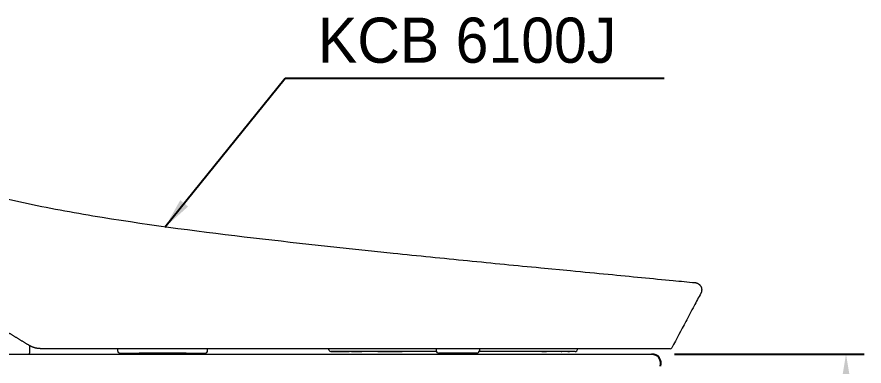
# Model space of a CAD drawing. Header units: millimetres. Extents: x 0 to 1800, y -67 to 2530.
# Drawn here: x 623.7 to 1093.4, y 643.2 to 836.6 of the extents above; entities that cross this region are included whole.
import ezdxf

# ---------------------------------------------------------------- set-up
doc = ezdxf.new("R2010")
doc.units = ezdxf.units.MM
for name, color, linetype in [('TEXT', 7, 'Continuous'), ('내부선 및 부속', 4, 'Continuous'), ('외형선', 3, 'Continuous'), ('치수선', 7, 'Continuous')]:
    doc.layers.add(name, color=color, linetype=linetype)
doc.styles.add('____', font='')
doc.styles.add('타이틀', font='H2GTRM.TTF', dxfattribs={"height": 25})
doc.styles.get('____').set_extended_font_data('굴림')
doc.dimstyles.new('MSADIM', dxfattribs={"dimtxt": 33, "dimasz": 17, "dimexe": 10, "dimexo": 7.5, "dimgap": 10, "dimtad": 0, "dimtih": 1, "dimtoh": 1, "dimdec": 0, "dimzin": 1, "dimdsep": 46, "dimtxsty": '____', "dimcen": 11.25, "dimadec": 0, "dimazin": 0, "dimtfac": 1, "dimtdec": 0, "dimtix": 1, "dimtmove": 0, "dimatfit": 3, "dimfxl": 0, "dimtolj": 1, "dimtzin": 1, "dimarcsym": 0})

# ---------------------------------------------------------------- blocks, each defined once
blk = doc.blocks.new('*D36')
at = {"layer": '치수선', "color": 0, "lineweight": -2}
for p, q in [((988.21, 649.85), (1093.37, 649.85)), ((1083.37, 632.85), (1083.37, 286.85)), ((883.21, 269.85), (1093.37, 269.85))]:
    blk.add_line(p, q, dxfattribs=at)
at = {"layer": '치수선', "color": 0}
for points in [[(1080.54, 632.85), (1086.2, 632.85), (1083.37, 649.85)], [(1080.54, 286.85), (1086.2, 286.85), (1083.37, 269.85)]]:
    blk.add_solid(points, dxfattribs=at)
at = {"layer": '치수선', "color": 0, "insert": (1060.56, 459.85), "char_height": 25, "attachment_point": 5, "rotation": 90, "style": '____'}
blk.add_mtext('\\A1;380', dxfattribs=at)

msp = doc.modelspace()

# ---------------------------------------------------------------- linework, layer by layer
at = {"layer": '내부선 및 부속', "linetype": 'Continuous', "lineweight": 13}
for p, q in [((914.09, 697.67), (930.63, 696.08)), ((999.75, 689.43), (999.74, 689.43)), ((999.75, 689.43), (999.74, 689.43)), ((630.62, 654.61), (630.7, 650.36)), ((679.48, 652.85), (679.48, 651.85)), ((729.48, 651.85), (729.48, 652.85)), ((856.14, 652.85), (856.14, 651.85)), ((880.14, 652.85), (880.14, 651.85)), ((934.52, 652.34), (934.52, 652.85)), ((623.79, 649.85), (630.2, 649.85)), ((680.98, 650.35), (691.48, 650.35)), ((717.48, 650.35), (691.48, 650.35)), ((717.48, 650.35), (727.98, 650.35)), ((878.64, 650.35), (857.64, 650.35)), ((933.21, 651.35), (933.52, 651.35))]:
    msp.add_line(p, q, dxfattribs=at)
for centre, radius, start, end in [((630.2, 650.35), 0.5, 270, 1), ((680.98, 651.85), 1.5, 180, 270), ((727.98, 651.85), 1.5, 270, 0), ((797.72, 652.35), 1, 210, 270.0001), ((857.64, 651.85), 1.5, 180, 270), ((878.64, 651.85), 1.5, 270, 0), ((933.52, 652.35), 1, 270, 358.9998)]:
    msp.add_arc(centre, radius, start, end, dxfattribs=at)
for points, knots in [([(586.11, 744.01), (598.56, 740.45), (624.52, 733.95), (679.3, 723.72), (721.92, 718.2), (749.72, 714.88)], [0, 0, 0, 0, 0.25, 0.5, 1, 1, 1, 1]), ([(749.72, 714.88), (776.8, 711.65), (818.52, 707.15), (873.75, 701.59), (900.81, 698.95), (914.09, 697.67)], [0, 0, 0, 0, 0.5, 0.75, 1, 1, 1, 1]), ([(630.67, 654.58), (630.49, 654.69), (630.12, 654.91), (629.57, 655.25), (629.01, 655.58), (628.46, 655.92), (627.9, 656.25), (627.35, 656.59), (626.79, 656.92), (626.24, 657.26), (625.68, 657.6), (625.13, 657.93), (624.57, 658.27), (624.01, 658.61), (623.46, 658.95), (622.9, 659.29), (622.34, 659.63), (621.78, 659.97), (621.23, 660.31), (620.67, 660.65), (620.11, 660.99), (619.55, 661.33), (618.99, 661.67), (618.43, 662.02), (617.88, 662.36), (617.32, 662.7), (616.76, 663.04), (616.2, 663.39), (615.64, 663.73), (615.08, 664.08), (614.52, 664.42), (613.95, 664.77), (613.39, 665.11), (612.83, 665.46), (612.27, 665.81), (611.71, 666.15), (611.15, 666.5), (610.59, 666.85), (610.02, 667.2), (609.46, 667.55), (608.9, 667.9), (608.34, 668.25), (607.77, 668.6), (607.21, 668.95), (606.65, 669.3), (606.08, 669.65), (605.52, 670), (604.95, 670.36), (604.39, 670.71), (603.83, 671.06), (603.26, 671.42), (602.7, 671.77), (602.13, 672.13), (601.57, 672.48), (601, 672.84), (600.44, 673.19), (599.87, 673.55), (599.3, 673.91), (598.74, 674.27), (598.17, 674.62), (597.61, 674.98), (597.04, 675.34), (596.47, 675.7), (595.91, 676.06), (595.34, 676.42), (594.77, 676.78), (594.21, 677.15), (593.64, 677.51), (593.07, 677.87), (592.5, 678.23), (591.93, 678.6), (591.37, 678.96), (590.8, 679.33), (590.23, 679.69), (589.66, 680.06), (589.09, 680.42), (588.53, 680.79), (587.96, 681.16), (587.39, 681.53), (586.82, 681.9), (586.25, 682.26), (585.68, 682.63), (585.11, 683), (584.54, 683.37), (583.97, 683.75), (583.4, 684.12), (582.83, 684.49), (582.26, 684.86), (581.69, 685.24), (581.12, 685.61), (580.55, 685.98), (579.98, 686.36), (579.41, 686.74), (578.84, 687.11), (578.27, 687.49), (577.7, 687.87), (577.13, 688.24), (576.56, 688.62), (575.98, 689), (575.41, 689.38), (574.84, 689.76), (574.27, 690.14), (573.7, 690.52), (573.13, 690.91), (572.56, 691.29), (571.99, 691.67), (571.41, 692.06), (570.84, 692.44), (570.27, 692.82), (569.7, 693.21), (569.13, 693.6), (568.55, 693.98), (567.98, 694.37), (567.41, 694.76), (566.84, 695.15), (566.27, 695.54), (565.69, 695.93), (565.12, 696.32), (564.55, 696.71), (563.98, 697.1), (563.4, 697.49), (562.83, 697.89), (562.26, 698.28), (561.69, 698.67), (561.11, 699.07), (560.54, 699.47), (559.97, 699.86), (559.4, 700.26), (558.82, 700.66), (558.25, 701.06), (557.68, 701.46), (557.11, 701.85), (556.53, 702.26), (555.96, 702.66), (555.39, 703.06), (554.82, 703.46), (554.24, 703.86), (553.67, 704.27), (553.1, 704.67), (552.53, 705.08), (551.95, 705.49), (551.38, 705.89), (550.81, 706.3), (550.24, 706.71), (549.66, 707.12), (549.09, 707.53), (548.52, 707.94), (548.14, 708.21), (547.95, 708.35)], [0, 0, 0, 0, 0.00655, 0.013105, 0.019664, 0.026227, 0.032794, 0.039366, 0.045942, 0.052522, 0.059106, 0.065695, 0.072287, 0.078884, 0.085486, 0.092091, 0.098701, 0.105314, 0.111932, 0.118555, 0.125181, 0.131812, 0.138446, 0.145085, 0.151728, 0.158376, 0.165027, 0.171683, 0.178343, 0.185007, 0.191675, 0.198347, 0.205024, 0.211704, 0.218389, 0.225078, 0.231771, 0.238469, 0.24517, 0.251876, 0.258585, 0.265299, 0.272017, 0.278739, 0.285465, 0.292196, 0.29893, 0.305669, 0.312411, 0.319158, 0.325909, 0.332664, 0.339423, 0.346186, 0.352953, 0.359725, 0.3665, 0.37328, 0.380063, 0.386851, 0.393643, 0.400439, 0.407239, 0.414043, 0.420851, 0.427663, 0.43448, 0.4413, 0.448124, 0.454953, 0.461785, 0.468622, 0.475463, 0.482307, 0.489156, 0.496009, 0.502866, 0.509727, 0.516591, 0.52346, 0.530333, 0.537211, 0.544092, 0.550977, 0.557866, 0.564759, 0.571656, 0.578558, 0.585463, 0.592372, 0.599286, 0.606203, 0.613124, 0.62005, 0.626979, 0.633913, 0.64085, 0.647791, 0.654737, 0.661686, 0.66864, 0.675597, 0.682559, 0.689525, 0.696494, 0.703468, 0.710445, 0.717427, 0.724412, 0.731402, 0.738396, 0.745393, 0.752395, 0.759401, 0.76641, 0.773424, 0.780442, 0.787463, 0.794489, 0.801519, 0.808553, 0.815591, 0.822633, 0.829679, 0.836729, 0.843783, 0.850841, 0.857903, 0.864969, 0.872039, 0.879113, 0.886192, 0.893274, 0.900361, 0.907451, 0.914546, 0.921644, 0.928747, 0.935854, 0.942965, 0.95008, 0.957199, 0.964322, 0.97145, 0.978581, 0.985717, 0.992856, 1, 1, 1, 1]), ([(930.63, 696.08), (938.09, 695.36), (951.81, 694.04), (970.13, 692.28), (985.67, 690.78), (995.62, 689.82), (999.75, 689.43)], [0, 0, 0, 0, 0.271894, 0.543788, 0.815683, 1, 1, 1, 1]), ([(1002.89, 683.57), (1001.64, 681.21), (1000.39, 678.86), (997.6, 673.61), (996.06, 670.72), (991.97, 663.02), (989.41, 658.2), (986.85, 653.38)], [0, 0, 0, 0, 0.234093, 0.234093, 0.521344, 0.521344, 1, 1, 1, 1]), ([(636.87, 652.85), (636.85, 652.85), (636.82, 652.85), (636.76, 652.85), (636.71, 652.85), (636.65, 652.86), (636.6, 652.86), (636.54, 652.86), (636.49, 652.86), (636.43, 652.86), (636.38, 652.86), (636.32, 652.87), (636.27, 652.87), (636.21, 652.87), (636.16, 652.87), (636.1, 652.88), (636.05, 652.88), (635.99, 652.89), (635.94, 652.89), (635.88, 652.89), (635.83, 652.9), (635.77, 652.9), (635.72, 652.91), (635.66, 652.91), (635.61, 652.92), (635.55, 652.93), (635.5, 652.93), (635.45, 652.94), (635.39, 652.94), (635.34, 652.95), (635.28, 652.96), (635.23, 652.97), (635.17, 652.97), (635.12, 652.98), (635.06, 652.99), (635.01, 653), (634.96, 653.01), (634.9, 653.02), (634.85, 653.03), (634.79, 653.03), (634.74, 653.04), (634.69, 653.05), (634.63, 653.06), (634.58, 653.07), (634.52, 653.08), (634.47, 653.1), (634.42, 653.11), (634.36, 653.12), (634.31, 653.13), (634.26, 653.14), (634.2, 653.15), (634.15, 653.17), (634.1, 653.18), (634.04, 653.19), (633.99, 653.2), (633.94, 653.22), (633.88, 653.23), (633.83, 653.24), (633.78, 653.26), (633.72, 653.27), (633.67, 653.29), (633.62, 653.3), (633.57, 653.32), (633.51, 653.33), (633.46, 653.35), (633.41, 653.36), (633.36, 653.38), (633.3, 653.4), (633.25, 653.41), (633.2, 653.43), (633.15, 653.45), (633.1, 653.46), (633.04, 653.48), (632.99, 653.5), (632.94, 653.52), (632.89, 653.53), (632.84, 653.55), (632.79, 653.57), (632.73, 653.59), (632.68, 653.61), (632.63, 653.63), (632.58, 653.65), (632.53, 653.67), (632.48, 653.69), (632.43, 653.71), (632.38, 653.73), (632.33, 653.75), (632.28, 653.77), (632.23, 653.79), (632.18, 653.81), (632.13, 653.83), (632.08, 653.85), (632.03, 653.87), (631.98, 653.9), (631.93, 653.92), (631.88, 653.94), (631.83, 653.96), (631.78, 653.99), (631.73, 654.01), (631.68, 654.03), (631.63, 654.06), (631.58, 654.08), (631.53, 654.11), (631.48, 654.13), (631.44, 654.16), (631.39, 654.18), (631.34, 654.2), (631.29, 654.23), (631.24, 654.26), (631.19, 654.28), (631.15, 654.31), (631.1, 654.33), (631.05, 654.36), (631, 654.39), (630.96, 654.41), (630.91, 654.44), (630.86, 654.47), (630.81, 654.49), (630.77, 654.52), (630.72, 654.55), (630.69, 654.57), (630.67, 654.58)], [0, 0, 0, 0, 0.008461, 0.016921, 0.02538, 0.033837, 0.042294, 0.05075, 0.059205, 0.067659, 0.076112, 0.084564, 0.093014, 0.101464, 0.109913, 0.118361, 0.126808, 0.135254, 0.143699, 0.152143, 0.160586, 0.169028, 0.177469, 0.185909, 0.194348, 0.202786, 0.211223, 0.219659, 0.228094, 0.236528, 0.244961, 0.253393, 0.261824, 0.270255, 0.278684, 0.287112, 0.295539, 0.303965, 0.312391, 0.320815, 0.329238, 0.337661, 0.346082, 0.354502, 0.362922, 0.37134, 0.379758, 0.388174, 0.39659, 0.405004, 0.413418, 0.421831, 0.430242, 0.438653, 0.447063, 0.455471, 0.463879, 0.472286, 0.480692, 0.489097, 0.497501, 0.505904, 0.514306, 0.522707, 0.531107, 0.539506, 0.547904, 0.556301, 0.564698, 0.573093, 0.581487, 0.589881, 0.598273, 0.606665, 0.615055, 0.623445, 0.631833, 0.640221, 0.648608, 0.656993, 0.665378, 0.673762, 0.682145, 0.690527, 0.698908, 0.707288, 0.715667, 0.724046, 0.732423, 0.740799, 0.749174, 0.757549, 0.765922, 0.774295, 0.782666, 0.791037, 0.799407, 0.807776, 0.816143, 0.82451, 0.832876, 0.841241, 0.849605, 0.857969, 0.866331, 0.874692, 0.883052, 0.891412, 0.89977, 0.908128, 0.916485, 0.92484, 0.933195, 0.941549, 0.949902, 0.958254, 0.966605, 0.974955, 0.983304, 0.991653, 1, 1, 1, 1]), ([(910.58, 652.85), (899.08, 652.85), (886.93, 652.85), (861.56, 652.85), (848.29, 652.85), (807.41, 652.85), (779.11, 652.85), (750.57, 652.85)], [0, 0, 0, 0, 0.25, 0.25, 0.5, 0.5, 1, 1, 1, 1]), ([(924.76, 652.85), (923.44, 652.85), (922.1, 652.85), (919.4, 652.85), (918.04, 652.85), (914.66, 652.85), (912.63, 652.85), (910.58, 652.85)], [0, 0, 0, 0, 0.289765, 0.289765, 0.579529, 0.579529, 1, 1, 1, 1]), ([(985.96, 652.85), (985.96, 652.85), (984.39, 652.85), (978.49, 652.85), (974.18, 652.85), (963.12, 652.85), (956.57, 652.85), (941.85, 652.85), (933.67, 652.85), (924.76, 652.85)], [0, 0, 0, 0, 0.24993, 0.24993, 0.499953, 0.499953, 0.749977, 0.749977, 1, 1, 1, 1]), ([(797.72, 651.35), (798.14, 651.35), (799.02, 651.35), (800.47, 651.35), (802.05, 651.35), (803.77, 651.35), (805.64, 651.35), (807.07, 651.35), (807.85, 651.35), (807.93, 651.35)], [0, 0, 0, 0, 0.163549, 0.327098, 0.490647, 0.654196, 0.817745, 0.981294, 1, 1, 1, 1]), ([(856.24, 651.35), (854.74, 651.35), (851.4, 651.35), (845.63, 651.35), (839.21, 651.35), (832.53, 651.35), (825.48, 651.35), (818.66, 651.35), (812.66, 651.35), (807.3, 651.35), (802.52, 651.35), (799.3, 651.35), (797.72, 651.35)], [0, 0, 0, 0, 0.092808, 0.193607, 0.294406, 0.395205, 0.496004, 0.596803, 0.697603, 0.798402, 0.899201, 1, 1, 1, 1]), ([(809.2, 651.35), (809.43, 651.35), (810.41, 651.35), (812.23, 651.35), (813.95, 651.35), (814.86, 651.35), (814.88, 651.35)], [0, 0, 0, 0, 0.130738, 0.560268, 0.989799, 1, 1, 1, 1]), ([(823.85, 651.35), (824.97, 651.35), (827.31, 651.35), (831.15, 651.35), (834.55, 651.35), (836.67, 651.35), (837.3, 651.35)], [0, 0, 0, 0, 0.291155, 0.584142, 0.877129, 1, 1, 1, 1]), ([(929.15, 651.35), (928.85, 651.35), (928.24, 651.35), (927.35, 651.35), (926.47, 651.35), (925.59, 651.35), (924.7, 651.35), (923.75, 651.35), (922.73, 651.35), (921.59, 651.35), (920.29, 651.35), (918.76, 651.35), (917, 651.35), (914.99, 651.35), (912.71, 651.35), (910.1, 651.35), (907.08, 651.35), (903.76, 651.35), (900.6, 651.35), (897.75, 651.35), (895.17, 651.35), (892.74, 651.35), (890.34, 651.35), (887.84, 651.35), (885.04, 651.35), (882.32, 651.35), (880.61, 651.35), (880.04, 651.35)], [0, 0, 0, 0, 0.040828, 0.081656, 0.122484, 0.163312, 0.20414, 0.244968, 0.285796, 0.326624, 0.367452, 0.40828, 0.449108, 0.489936, 0.530764, 0.571592, 0.612419, 0.653247, 0.694075, 0.734903, 0.775731, 0.816559, 0.857387, 0.898215, 0.939043, 0.979871, 1, 1, 1, 1]), ([(914.65, 651.35), (914.71, 651.35), (915.66, 651.35), (916.53, 651.35), (917.31, 651.35)], [0, 0, 0, 0, 0.054747, 1, 1, 1, 1]), ([(925.38, 651.35), (925.43, 651.35), (925.57, 651.35), (925.71, 651.35), (925.8, 651.35)], [0, 0, 0, 0, 0.371364, 1, 1, 1, 1]), ([(929.12, 651.35), (929.16, 651.35), (929.52, 651.35), (929.86, 651.35), (930.14, 651.35)], [0, 0, 0, 0, 0.113573, 1, 1, 1, 1]), ([(933.21, 651.35), (933.17, 651.35), (933.04, 651.35), (932.81, 651.35), (932.6, 651.35), (932.49, 651.35)], [0, 0, 0, 0, 0.247422, 0.623711, 1, 1, 1, 1])]:
    msp.add_open_spline(points, degree=3, knots=knots, dxfattribs=at)
msp.add_rational_spline([(999.75, 689.43), (1002.88, 689.12), (1004.37, 686.35), (1002.89, 683.57)], [1.28570292224, 0.904755543312, 0.904765692856, 1.28573337088], degree=3, dxfattribs=at)
for points in [[(750.57, 652.85), (712.76, 652.85), (674.86, 652.85), (636.87, 652.85)], [(796.86, 651.85), (796.67, 652.18), (796.47, 652.52), (796.28, 652.85)], [(930.14, 651.35), (929.98, 651.35), (929.66, 651.35), (929.32, 651.35), (929.15, 651.35)], [(932.49, 651.35), (932.31, 651.35), (931.91, 651.35), (931.13, 651.35), (930.49, 651.35), (930.14, 651.35)]]:
    msp.add_open_spline(points, degree=3, dxfattribs=at)
at = {"layer": '외형선', "linetype": 'Continuous', "lineweight": 18}
msp.add_line((285.71, 649.85), (975.71, 649.85), dxfattribs=at)
at = {"layer": '외형선', "linetype": 'Continuous', "lineweight": 13}
msp.add_arc((985.96, 653.85), 1, 270, 332, dxfattribs=at)
at = {"layer": '외형선'}
msp.add_arc((975.71, 644.85), 5, 341.0022, 90, dxfattribs=at)
at = {"layer": '치수선', "linetype": 'Continuous'}
msp.add_line((789.38, 802.67), (982.49, 802.67), dxfattribs=at)

# ---------------------------------------------------------------- texts
at = {"layer": 'TEXT', "insert": (790.62, 836.23), "char_height": 25, "width": 248.9925, "attachment_point": 1, "line_spacing_factor": 0.963855, "style": '타이틀'}
msp.add_mtext('\\A1;KCB 6100J', dxfattribs=at)

# ---------------------------------------------------------------- dimensions: what is measured, and where the dimension line sits
at = {"layer": '치수선'}
dim = msp.add_linear_dim(base=(1083.37, 269.85), p1=(980.71, 649.85), p2=(875.71, 269.85), angle=90, dimstyle='MSADIM', override={"dimtxt": 25, "dimtad": 1, "dimtih": 0, "dimtoh": 0}, dxfattribs=at)
dim.commit()
dim.dimension.update_dxf_attribs({"geometry": '*D36', "text_midpoint": (1060.56, 459.85)})

# ---------------------------------------------------------------- leaders
at = {"layer": '치수선', "linetype": 'Continuous'}
msp.add_leader([(705.79, 720.11), (772.38, 802.67), (789.38, 802.67)], dimstyle='MSADIM', override={"dimtxt": 30}, dxfattribs=at)

doc.saveas('drawing.dxf')
